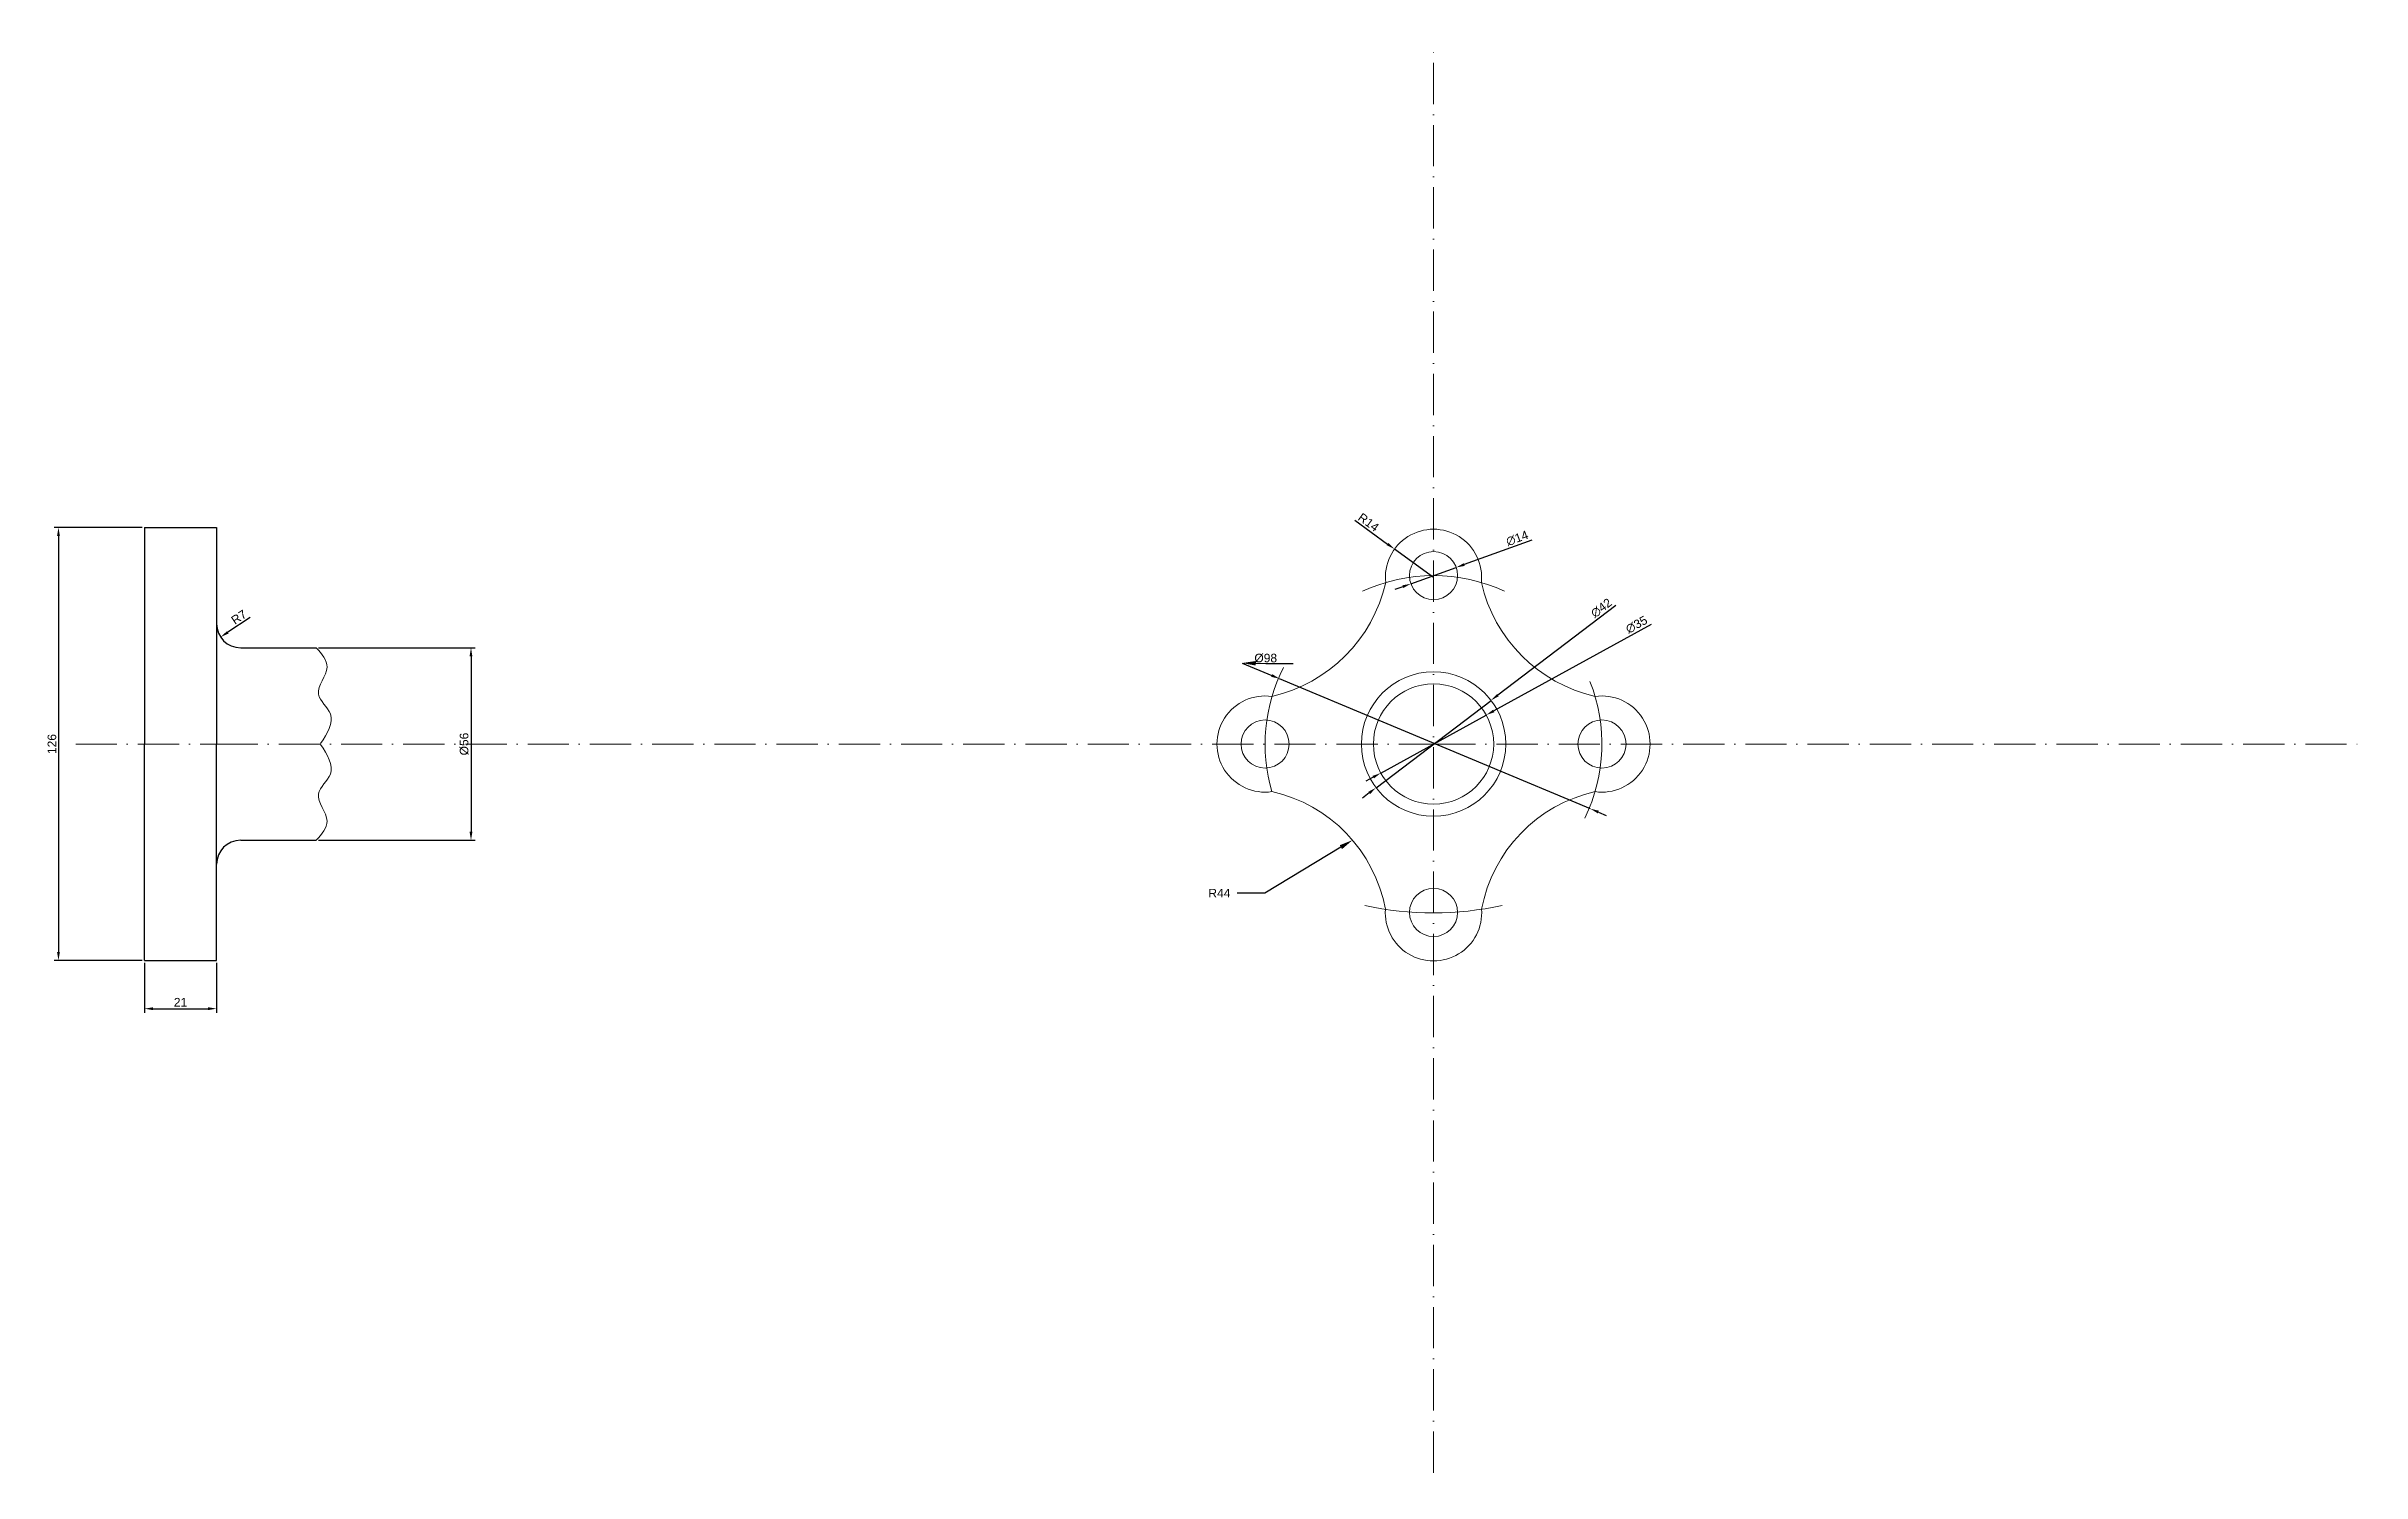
# Model space of a CAD drawing. Header units: millimetres. Extents: x 2240 to 2913, y 2590 to 3005.
import ezdxf
from ezdxf import colors
from ezdxf.entities.mleader import LeaderData, LeaderLine
from ezdxf.math import Vec2, Vec3

# ---------------------------------------------------------------- set-up
doc = ezdxf.new("R2010")
doc.units = ezdxf.units.MM
doc.linetypes.add('ACAD_ISO10W100', pattern=[18, 12, -3, 0, -3])
for name, color, linetype, lineweight in [('AXE', 109, 'ACAD_ISO10W100', 15), ('COTARE', 157, 'Continuous', 15), ('DESENARE', 7, 'Continuous', 30)]:
    doc.layers.add(name, color=color, linetype=linetype, lineweight=lineweight)
doc.styles.get("Standard").update_dxf_attribs({"font": 'arial.ttf'})
doc.dimstyles.new('ISO-25', dxfattribs={"dimtxt": 2.5, "dimasz": 2.5, "dimexe": 1.25, "dimexo": 0.625, "dimtad": 1, "dimtxsty": 'Standard', "dimcen": 2.5, "dimadec": 0, "dimazin": 0, "dimtfac": 1, "dimtmove": 0, "dimatfit": 3, "dimfxl": 1, "dimarcsym": 0})

# ---------------------------------------------------------------- blocks, each defined once
blk = doc.blocks.new('*D1')
at = {"layer": 'COTARE', "color": 0, "lineweight": -2, "transparency": 16777216}
for p, q in [((2267.55, 2865), (2241.93, 2865)), ((2243.18, 2862.5), (2243.18, 2741.5)), ((2267.55, 2739), (2241.93, 2739))]:
    blk.add_line(p, q, dxfattribs=at)
at = {"layer": 'COTARE', "color": 0, "transparency": 16777216}
for points in [[(2242.76, 2862.5), (2243.59, 2862.5), (2243.18, 2865)], [(2242.76, 2741.5), (2243.59, 2741.5), (2243.18, 2739)]]:
    blk.add_solid(points, dxfattribs=at)
at = {"layer": 'Defpoints', "color": 0, "transparency": 16777216}
for p in [(2268.18, 2865), (2243.18, 2739), (2268.18, 2739)]:
    blk.add_point(p, dxfattribs=at)
at = {"layer": 'COTARE', "color": 0, "lineweight": 9, "transparency": 16777216, "insert": (2241.28, 2802), "char_height": 2.5, "attachment_point": 5, "rotation": 90}
blk.add_mtext('126', dxfattribs=at)
blk = doc.blocks.new('*D2')
at = {"layer": 'COTARE', "color": 0, "lineweight": -2, "transparency": 16777216}
for p, q in [((2268.18, 2738.38), (2268.18, 2723.75)), ((2289.18, 2738.38), (2289.18, 2723.75)), ((2270.68, 2725), (2286.68, 2725))]:
    blk.add_line(p, q, dxfattribs=at)
at = {"layer": 'COTARE', "color": 0, "transparency": 16777216}
for points in [[(2270.68, 2725.42), (2270.68, 2724.58), (2268.18, 2725)], [(2286.68, 2725.42), (2286.68, 2724.58), (2289.18, 2725)]]:
    blk.add_solid(points, dxfattribs=at)
at = {"layer": 'Defpoints', "color": 0, "transparency": 16777216}
for p in [(2268.18, 2739), (2289.18, 2739), (2289.18, 2725)]:
    blk.add_point(p, dxfattribs=at)
at = {"layer": 'COTARE', "color": 0, "lineweight": 9, "transparency": 16777216, "insert": (2278.68, 2726.88), "char_height": 2.5, "attachment_point": 5}
blk.add_mtext('21', dxfattribs=at)
blk = doc.blocks.new('*D3')
at = {"layer": 'COTARE', "color": 0, "lineweight": -2, "transparency": 16777216}
for p, q in [((2318.8, 2830), (2364.43, 2830)), ((2363.18, 2827.5), (2363.18, 2776.5)), ((2318.8, 2774), (2364.43, 2774))]:
    blk.add_line(p, q, dxfattribs=at)
at = {"layer": 'COTARE', "color": 0, "transparency": 16777216}
for points in [[(2362.76, 2827.5), (2363.59, 2827.5), (2363.18, 2830)], [(2362.76, 2776.5), (2363.59, 2776.5), (2363.18, 2774)]]:
    blk.add_solid(points, dxfattribs=at)
at = {"layer": 'Defpoints', "color": 0, "transparency": 16777216}
for p in [(2318.18, 2830), (2318.18, 2774), (2363.18, 2774)]:
    blk.add_point(p, dxfattribs=at)
at = {"layer": 'COTARE', "color": 0, "lineweight": 9, "transparency": 16777216, "insert": (2361.21, 2802), "char_height": 2.5, "attachment_point": 5, "rotation": 90}
blk.add_mtext('%%C56', dxfattribs=at)
blk = doc.blocks.new('*D4')
at = {"layer": 'COTARE', "color": 0, "lineweight": -2, "transparency": 16777216}
for p, q in [((2587.47, 2825.55), (2596.1, 2821.94)), ((2688.82, 2783.17), (2598.41, 2820.98)), ((2691.12, 2782.2), (2693.43, 2781.24))]:
    blk.add_line(p, q, dxfattribs=at)
at = {"layer": 'COTARE', "color": 0, "transparency": 16777216}
for points in [[(2596.26, 2822.33), (2595.94, 2821.56), (2598.41, 2820.98)], [(2691.29, 2782.59), (2690.96, 2781.82), (2688.82, 2783.17)]]:
    blk.add_solid(points, dxfattribs=at)
at = {"layer": 'Defpoints', "color": 0, "transparency": 16777216}
for p in [(2598.41, 2820.98), (2688.82, 2783.17)]:
    blk.add_point(p, dxfattribs=at)
blk = doc.blocks.new('*D5')
at = {"layer": 'COTARE', "color": 0, "lineweight": -2, "transparency": 16777216}
for p, q in [((2671.73, 2861.28), (2652.12, 2854.22)), ((2636.59, 2848.63), (2649.76, 2853.37)), ((2634.24, 2847.78), (2631.89, 2846.94))]:
    blk.add_line(p, q, dxfattribs=at)
at = {"layer": 'COTARE', "color": 0, "transparency": 16777216}
for points in [[(2651.98, 2854.61), (2652.26, 2853.83), (2649.76, 2853.37)], [(2634.1, 2848.17), (2634.38, 2847.39), (2636.59, 2848.63)]]:
    blk.add_solid(points, dxfattribs=at)
at = {"layer": 'Defpoints', "color": 0, "transparency": 16777216}
for p in [(2649.76, 2853.37), (2636.59, 2848.63)]:
    blk.add_point(p, dxfattribs=at)
at = {"layer": 'COTARE', "color": 0, "lineweight": 9, "transparency": 16777216, "insert": (2667.51, 2861.85), "char_height": 2.5, "attachment_point": 5, "rotation": 19.79888}
blk.add_mtext('∅14', dxfattribs=at)
blk = doc.blocks.new('*D6')
at = {"layer": 'COTARE', "color": 0, "lineweight": -2, "transparency": 16777216}
for p, q in [((2620.26, 2867.12), (2629.82, 2860.18)), ((2643.18, 2850.5), (2631.84, 2858.72))]:
    blk.add_line(p, q, dxfattribs=at)
at = {"layer": 'COTARE', "color": 0, "transparency": 16777216}
blk.add_solid([(2630.06, 2860.52), (2629.57, 2859.85), (2631.84, 2858.72)], dxfattribs=at)
at = {"layer": 'Defpoints', "color": 0, "transparency": 16777216}
for p in [(2631.84, 2858.72), (2643.18, 2850.5)]:
    blk.add_point(p, dxfattribs=at)
at = {"layer": 'COTARE', "color": 0, "lineweight": 9, "transparency": 16777216, "insert": (2624.28, 2866.52), "char_height": 2.5, "attachment_point": 5, "rotation": 324.05789}
blk.add_mtext('R14', dxfattribs=at)
blk = doc.blocks.new('*D7')
at = {"layer": 'COTARE', "color": 0, "lineweight": -2, "transparency": 16777216}
for p, q in [((2696.17, 2842.28), (2661.89, 2816.22)), ((2626.46, 2789.29), (2659.9, 2814.71)), ((2624.47, 2787.78), (2622.48, 2786.27))]:
    blk.add_line(p, q, dxfattribs=at)
at = {"layer": 'COTARE', "color": 0, "transparency": 16777216}
for points in [[(2661.64, 2816.55), (2662.14, 2815.89), (2659.9, 2814.71)], [(2624.22, 2788.11), (2624.72, 2787.45), (2626.46, 2789.29)]]:
    blk.add_solid(points, dxfattribs=at)
at = {"layer": 'Defpoints', "color": 0, "transparency": 16777216}
for p in [(2659.9, 2814.71), (2626.46, 2789.29)]:
    blk.add_point(p, dxfattribs=at)
at = {"layer": 'COTARE', "color": 0, "lineweight": 9, "transparency": 16777216, "insert": (2691.99, 2841.57), "char_height": 2.5, "attachment_point": 5, "rotation": 37.23483}
blk.add_mtext('∅42', dxfattribs=at)
blk = doc.blocks.new('*D8')
at = {"layer": 'COTARE', "color": 0, "lineweight": -2, "transparency": 16777216}
for p, q in [((2706.49, 2836.82), (2660.7, 2811.64)), ((2627.84, 2793.57), (2658.51, 2810.43)), ((2625.65, 2792.36), (2623.46, 2791.16))]:
    blk.add_line(p, q, dxfattribs=at)
at = {"layer": 'COTARE', "color": 0, "transparency": 16777216}
for points in [[(2660.5, 2812), (2660.9, 2811.27), (2658.51, 2810.43)], [(2625.45, 2792.73), (2625.85, 2792), (2627.84, 2793.57)]]:
    blk.add_solid(points, dxfattribs=at)
at = {"layer": 'Defpoints', "color": 0, "transparency": 16777216}
for p in [(2658.51, 2810.43), (2627.84, 2793.57)]:
    blk.add_point(p, dxfattribs=at)
at = {"layer": 'COTARE', "color": 0, "lineweight": 9, "transparency": 16777216, "insert": (2702.23, 2836.73), "char_height": 2.5, "attachment_point": 5, "rotation": 28.81079}
blk.add_mtext('∅35', dxfattribs=at)
blk = doc.blocks.new('*D9')
at = {"layer": 'COTARE', "color": 0, "lineweight": -2, "transparency": 16777216}
blk.add_line((2298.91, 2838.82), (2292.43, 2834.5), dxfattribs=at)
at = {"layer": 'COTARE', "color": 0, "transparency": 16777216}
blk.add_solid([(2292.2, 2834.85), (2292.66, 2834.16), (2290.35, 2833.12)], dxfattribs=at)
at = {"layer": 'Defpoints', "color": 0, "transparency": 16777216}
for p in [(2296.18, 2837), (2290.35, 2833.12)]:
    blk.add_point(p, dxfattribs=at)
at = {"layer": 'COTARE', "color": 0, "lineweight": 9, "transparency": 16777216, "insert": (2295.67, 2838.92), "char_height": 2.5, "attachment_point": 5, "rotation": 33.69007}
blk.add_mtext('R7', dxfattribs=at)

msp = doc.modelspace()

# ---------------------------------------------------------------- linework, layer by layer
at = {"lineweight": 9}
for centre, radius, start, end in [((2643.178, 2802), 49, 65.056095, 114.943905), ((2643.178, 2802), 49, 152.92792, 196.426421), ((2643.178, 2802), 49, 333.946505, 21.801409), ((2643.136, 2848.127), 95.241, 257.903887, 282.147798)]:
    msp.add_arc(centre, radius, start, end, dxfattribs=at)
at = {"layer": 'AXE', "color": 1, "lineweight": 9}
for p, q in [((2643.178, 2590), (2643.178, 3005)), ((2248.178, 2802), (2289.178, 2802)), ((2289.178, 2802), (2643.178, 2802)), ((2643.402, 2802), (2913.178, 2802))]:
    msp.add_line(p, q, dxfattribs=at)
at = {"layer": 'DESENARE'}
for p, q in [((2268.178, 2865), (2268.178, 2802)), ((2268.178, 2865), (2289.178, 2865)), ((2289.178, 2865), (2289.178, 2837)), ((2289.178, 2837), (2289.178, 2802)), ((2296.178, 2830), (2318.178, 2830)), ((2268.178, 2739), (2268.178, 2802)), ((2289.178, 2767), (2289.178, 2802)), ((2296.178, 2774), (2318.178, 2774)), ((2289.178, 2739), (2289.178, 2767)), ((2268.178, 2739), (2289.178, 2739))]:
    msp.add_line(p, q, dxfattribs=at)
at = {"layer": 'DESENARE', "lineweight": 9}
for centre, radius in [((2643.178, 2851), 7), ((2643.178, 2802), 21), ((2643.178, 2802), 17.5), ((2594.178, 2802), 7), ((2692.178, 2802), 7), ((2643.178, 2753), 7)]:
    msp.add_circle(centre, radius, dxfattribs=at)
for centre, radius, start, end in [((2643.178, 2850.5), 14, 353.775093, 186.224907), ((2586.358, 2858.747), 44, 282.896374, 347.178062), ((2699.998, 2858.747), 44, 192.821938, 257.103626), ((2594.178, 2802), 14, 81.786789, 278.213211), ((2692.178, 2802), 14, 261.786789, 98.213211), ((2586.824, 2746.097), 43.075, 10.454552, 77.458513), ((2699.535, 2746.09), 43.082, 102.544531, 169.520977), ((2643.178, 2752.915), 14.03, 175.920491, 4.130369)]:
    msp.add_arc(centre, radius, start, end, dxfattribs=at)
at = {"layer": 'DESENARE'}
for centre, start, end in [((2296.178, 2837), 180, 270), ((2296.178, 2767), 90, 180)]:
    msp.add_arc(centre, 7, start, end, dxfattribs=at)
at = {"layer": 'DESENARE', "lineweight": 9}
for points in [[(2318.178, 2830), (2321.32, 2824.394), (2318.823, 2816.522), (2322.281, 2810.763), (2319.399, 2802.123)], [(2318.178, 2774), (2321.32, 2779.606), (2318.823, 2787.478), (2322.281, 2793.237), (2319.399, 2801.877)]]:
    msp.add_spline(points, degree=3, dxfattribs=at)

# ---------------------------------------------------------------- texts
at = {"layer": 'COTARE', "insert": (2591.067, 2828.271), "char_height": 2.5, "attachment_point": 1}
msp.add_mtext_dynamic_manual_height_columns('%%C98', width=8.47001, gutter_width=12.5, heights=[0], dxfattribs=at)

# ---------------------------------------------------------------- dimensions: what is measured, and where the dimension line sits
at = {"layer": 'COTARE', "lineweight": 9}
for center, mpoint, picture, middle in [((2643.178, 2850.5), (2631.843, 2858.718), '*D6', (2623.178, 2865)), ((2296.178, 2837), (2290.354, 2833.117), '*D9', (2296.711, 2837.355))]:
    dim = msp.add_radius_dim(center=center, mpoint=mpoint, dimstyle='ISO-25', dxfattribs=at)
    dim.commit()
    dim.dimension.update_dxf_attribs({"geometry": picture, "text_midpoint": middle, "dimtype": 164})
dim = msp.add_linear_dim(base=(2243.178, 2739), p1=(2268.178, 2865), p2=(2268.178, 2739), angle=90, dimstyle='ISO-25', dxfattribs=at)
dim.commit()
dim.dimension.update_dxf_attribs({"geometry": '*D1', "text_midpoint": (2241.276, 2802)})
for p1, p2, picture, middle in [((2636.592, 2848.629), (2649.764, 2853.371), '*D5', (2668.178, 2860)), ((2626.458, 2789.293), (2659.897, 2814.707), '*D7', (2693.178, 2840)), ((2627.844, 2793.566), (2658.512, 2810.434), '*D8', (2703.178, 2835))]:
    dim = msp.add_diameter_dim_2p(p1=p1, p2=p2, dimstyle='ISO-25', dxfattribs=at)
    dim.commit()
    dim.dimension.update_dxf_attribs({"geometry": picture, "text_midpoint": middle, "dimtype": 163})
dim = msp.add_linear_dim(base=(2363.178, 2774), p1=(2318.178, 2830), p2=(2318.178, 2774), angle=90, text='%%C56', dimstyle='ISO-25', dxfattribs=at)
dim.commit()
dim.dimension.update_dxf_attribs({"geometry": '*D3', "text_midpoint": (2361.207, 2802)})
dim = msp.add_diameter_dim_2p(p1=(2688.818, 2783.168), p2=(2598.405, 2820.977), text=' ', dimstyle='ISO-25', dxfattribs=at)
dim.commit()
dim.dimension.update_dxf_attribs({"geometry": '*D4', "text_midpoint": (2587.474, 2825.548), "dimtype": 163})
dim = msp.add_linear_dim(base=(2289.178, 2725), p1=(2268.178, 2739), p2=(2289.178, 2739), dimstyle='ISO-25', dxfattribs=at)
dim.commit()
dim.dimension.update_dxf_attribs({"geometry": '*D2', "text_midpoint": (2278.678, 2726.88)})

# ---------------------------------------------------------------- leaders
at = {"layer": 'COTARE'}
ml = msp.add_multileader_mtext('Standard', dxfattribs=at)
ml.set_content('', color=256)
ml.set_leader_properties()
ml.build(insert=Vec2(0, 0))
ctx = ml.context
ctx.base_point, ctx.plane_origin = Vec3(2602.348, 2825.468), Vec3(2587.474, 2825.548)
notes = []
notes.append((ctx, [(0, (1, 1, 0), (2594.348, 2825.468), (1, 0), 8, [(0, [(2587.474, 2825.548)], 0, [])])]))
ctx.mtext.insert, ctx.mtext.flow_direction = Vec3(2604.348, 2827.468), 5
ml = msp.add_multileader_mtext('Standard', dxfattribs=at)
ml.set_content('{\\C159;\\c7222306;R44}', color=256)
ml.set_leader_properties()
ml.build(insert=Vec2(0, 0))
ctx = ml.context
ctx.base_point, ctx.char_height, ctx.plane_origin = Vec3(2576.121, 2758.619), 2.5, Vec3(2619.643, 2774.063)
ctx.text_align_type = 2
notes.append((ctx, [(0, (1, 1, 0), (2594.084, 2758.619), (-1, 0), 8, [(0, [(2619.643, 2774.063)], 0, [])])]))
ctx.mtext.insert, ctx.mtext.alignment, ctx.mtext.flow_direction = Vec3(2584.084, 2759.869), 3, 5
for ctx, leaders in notes:
    for number, flags, end, landing, length, lines in leaders:
        leader = LeaderData()
        leader.index, (leader.has_last_leader_line, leader.has_dogleg_vector, leader.attachment_direction) = number, flags
        leader.last_leader_point, leader.dogleg_vector, leader.dogleg_length = Vec3(end), Vec3(landing), length
        for number, points, colour, breaks in lines:
            line = LeaderLine()
            line.index, line.vertices, line.color, line.breaks = number, Vec3.list(points), colors.encode_raw_color(colour), breaks
            leader.lines.append(line)
        ctx.leaders.append(leader)

doc.saveas('drawing.dxf')
